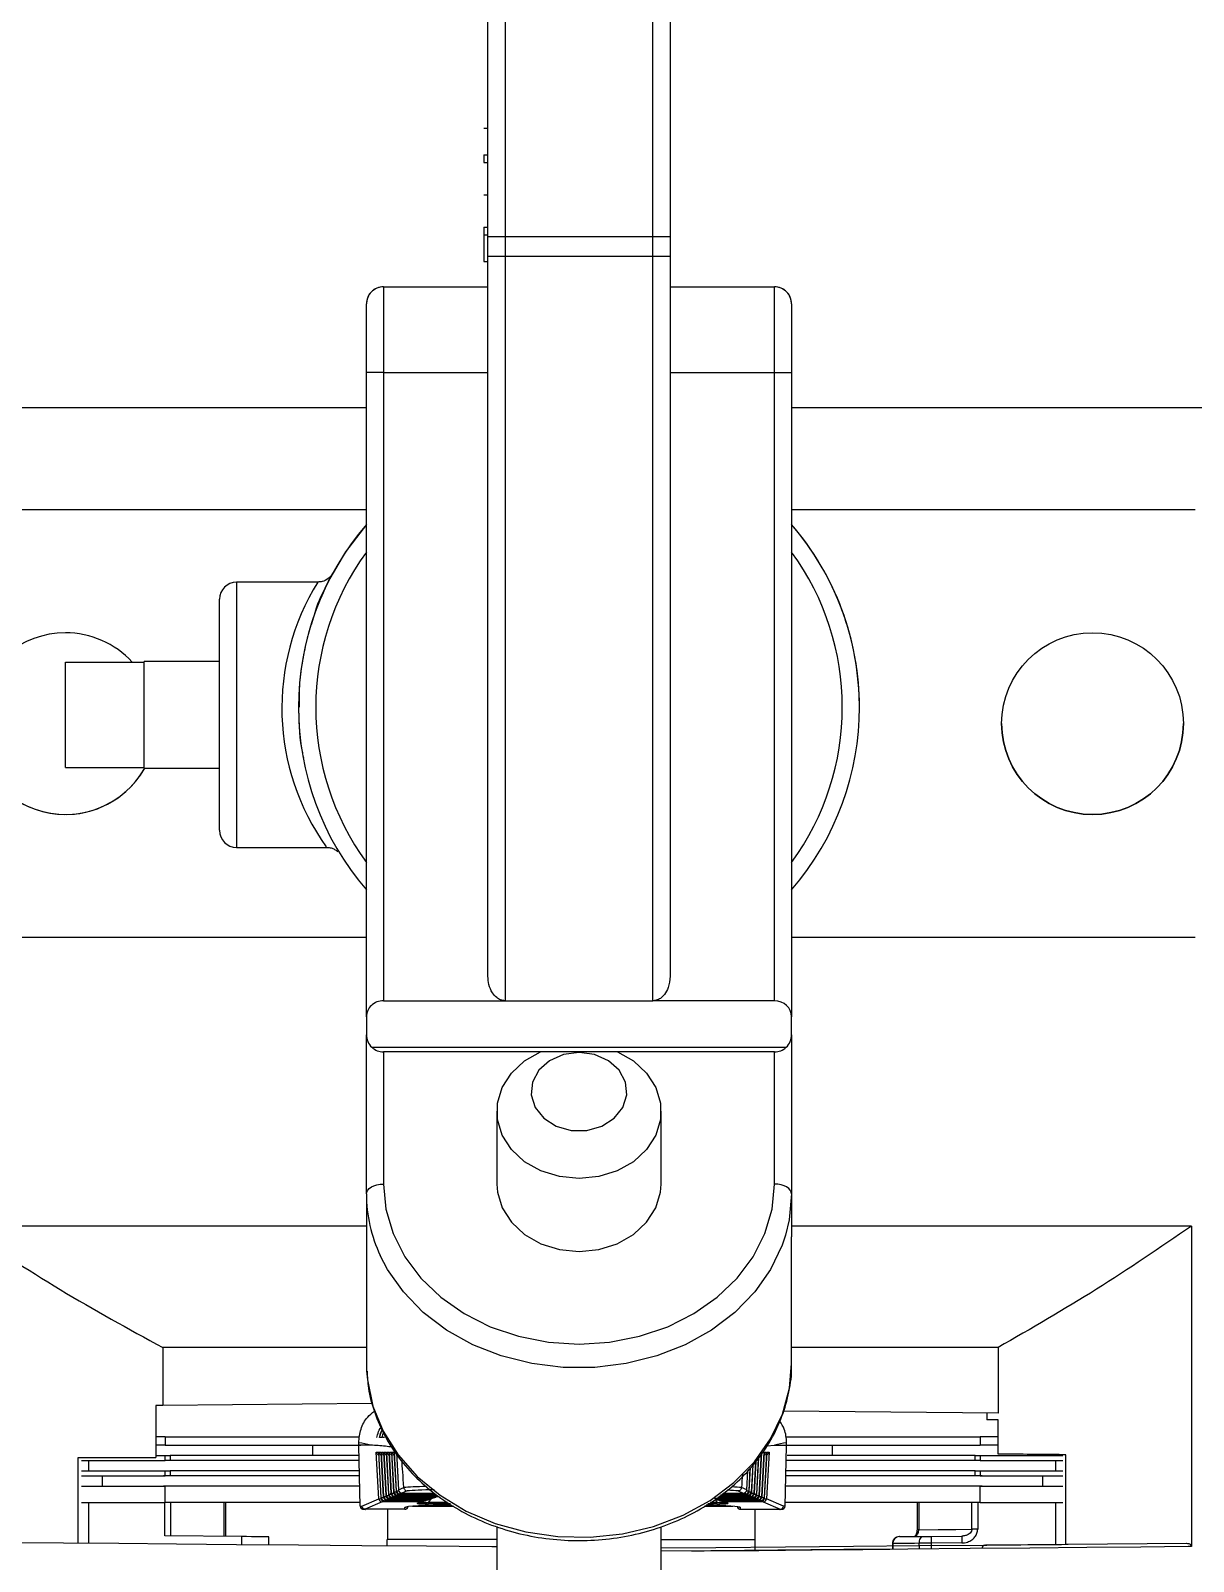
# Model space of a CAD drawing. Extents: x 12.3 to 108.7, y 1.1 to 80.4.
# Drawn here: x 46.12 to 49.516, y 64.581 to 69.055 of the extents above; entities that cross this region are included whole.
import ezdxf

# ---------------------------------------------------------------- set-up
doc = ezdxf.new("R2010")
doc.units = 0
doc.header["$MEASUREMENT"] = 0
doc.layers.add('OBJECT', color=7, linetype='CONTINUOUS')

msp = doc.modelspace()

# ---------------------------------------------------------------- linework, layer by layer
at = {"layer": 'OBJECT'}
for p, q in [((47.5059, 69.2028), (47.5059, 68.4527)), ((47.9379, 68.4527), (47.9379, 69.2028)), ((47.4559, 68.4527), (47.4559, 69.1528)), ((47.9879, 69.1528), (47.9879, 68.4527)), ((47.4439, 68.7694), (47.4559, 68.7694)), ((47.4439, 68.692), (47.4559, 68.692)), ((47.4439, 68.692), (47.4439, 68.6697)), ((47.4439, 68.6697), (47.4559, 68.6697)), ((47.4439, 68.5746), (47.4559, 68.5746)), ((47.4439, 68.48), (47.4559, 68.48)), ((47.4439, 68.48), (47.4439, 68.458)), ((47.4439, 68.458), (47.4559, 68.458)), ((47.4559, 68.4527), (47.5059, 68.4527)), ((47.4559, 68.3961), (47.4559, 68.4527)), ((47.5059, 68.4527), (47.9379, 68.4527)), ((47.5059, 68.4527), (47.5059, 68.3961)), ((47.9379, 68.3961), (47.9379, 68.4527)), ((47.9879, 68.4527), (47.9879, 68.3961)), ((47.4439, 68.3804), (47.4559, 68.3804)), ((47.4559, 68.3961), (47.5059, 68.3961)), ((47.4559, 66.2911), (47.4559, 68.3961)), ((47.5059, 68.3961), (47.9379, 68.3961)), ((47.5059, 68.3961), (47.5059, 66.2195)), ((47.9379, 66.2195), (47.9379, 68.3961)), ((47.9879, 68.3961), (47.9879, 66.2911)), ((47.1509, 68.3064), (47.1509, 68.3059)), ((47.1509, 68.3064), (47.4559, 68.3064)), ((47.1509, 68.3059), (47.1509, 68.0559)), ((47.1509, 68.3059), (47.4559, 68.3059)), ((47.9879, 68.3064), (48.2929, 68.3064)), ((47.9879, 68.3059), (48.2929, 68.3059)), ((48.2929, 68.3059), (48.2929, 68.3064)), ((48.2929, 68.0559), (48.2929, 68.3059)), ((47.1009, 68.2559), (47.1009, 68.2564)), ((47.1009, 68.0559), (47.1009, 68.2559)), ((48.3429, 68.2564), (48.3429, 68.2559)), ((48.3429, 68.2559), (48.3429, 68.0559)), ((47.1009, 66.1726), (47.1009, 68.0559)), ((47.1509, 68.0559), (47.1509, 66.2195)), ((47.1509, 68.0559), (47.4559, 68.0559)), ((47.9879, 68.0559), (48.2929, 68.0559)), ((48.2929, 68.0559), (48.3429, 68.0559)), ((48.2929, 66.2195), (48.2929, 68.0559)), ((48.3429, 68.0559), (48.3429, 66.1726)), ((47.1009, 67.9527), (45.2307, 67.9527)), ((50.1676, 67.9527), (48.3429, 67.9527)), ((47.1009, 67.6544), (45.9219, 67.6544)), ((47.1009, 67.6544), (45.9219, 67.6544)), ((49.5219, 67.6544), (48.3429, 67.6544)), ((49.5219, 67.6544), (48.3429, 67.6544)), ((46.9586, 67.4428), (46.7219, 67.4428)), ((46.7219, 67.4428), (46.7219, 66.6678)), ((46.6719, 66.7178), (46.6719, 67.3928)), ((46.2219, 67.2093), (46.4519, 67.2093)), ((46.2219, 67.2093), (46.2219, 67.2093)), ((46.2219, 67.2093), (46.4519, 67.2093)), ((46.2219, 66.9013), (46.2219, 67.2093)), ((46.6719, 67.2113), (46.4519, 67.2113)), ((46.4519, 67.2093), (46.4519, 67.2113)), ((46.4519, 67.2093), (46.4519, 67.2093)), ((46.4519, 67.0802), (46.4519, 67.2093)), ((46.9055, 67.0776), (46.9052, 67.128)), ((46.4519, 67.0304), (46.4519, 67.0802)), ((46.9029, 67.0776), (46.9029, 67.0776)), ((46.9029, 67.0774), (46.9029, 67.0774)), ((48.5409, 67.0774), (48.5409, 67.0776)), ((46.4519, 66.9013), (46.4519, 67.0304)), ((46.2219, 66.9013), (46.4519, 66.9013)), ((46.4519, 66.8993), (46.4519, 66.9013)), ((46.4519, 66.8993), (46.6719, 66.8993)), ((46.7219, 66.6678), (46.9836, 66.6678)), ((47.1009, 66.4044), (45.9219, 66.4044)), ((49.5219, 66.4044), (48.3429, 66.4044)), ((47.1509, 66.2195), (47.5059, 66.2195)), ((47.5059, 66.2195), (47.9379, 66.2195)), ((48.2929, 66.2195), (47.9379, 66.2195)), ((47.1009, 66.1726), (47.1009, 66.1199)), ((48.3429, 66.1199), (48.3429, 66.1726)), ((47.1009, 65.6549), (47.1009, 66.1199)), ((47.1167, 66.0834), (48.3271, 66.0834)), ((48.3429, 66.1199), (48.3429, 65.6549)), ((48.2929, 66.0699), (47.1509, 66.0699)), ((47.1509, 66.0699), (47.1509, 65.6836)), ((48.2929, 65.6836), (48.2929, 66.0699)), ((47.4819, 65.8963), (47.4819, 65.6836)), ((47.9619, 65.6836), (47.9619, 65.8963)), ((47.1009, 65.6549), (47.1009, 65.5293)), ((48.3429, 65.6549), (48.3429, 65.5293)), ((47.1009, 65.5609), (45.9185, 65.5609)), ((49.5107, 65.5609), (48.3429, 65.5609)), ((49.5107, 65.5609), (49.5107, 64.6241)), ((47.1009, 65.5293), (47.1009, 65.1594)), ((48.3429, 65.1594), (48.3429, 65.5293)), ((47.1009, 65.2059), (46.5063, 65.2059)), ((46.5063, 65.2059), (46.5063, 65.037)), ((48.9459, 65.2059), (48.3429, 65.2059)), ((48.9459, 65.2059), (48.9459, 65.014)), ((47.1009, 65.1594), (47.1015, 65.138)), ((46.5063, 65.037), (46.4855, 65.0368)), ((46.4855, 65.0368), (46.4855, 64.8849)), ((47.1168, 65.0424), (46.5063, 65.037)), ((48.9459, 65.014), (48.319, 65.0195)), ((48.9129, 65.0143), (48.9129, 64.9949)), ((48.9459, 64.9949), (48.9129, 64.9949)), ((48.9459, 64.8945), (48.9459, 64.9949)), ((46.5134, 64.9446), (46.4855, 64.9446)), ((46.5134, 64.9206), (46.4855, 64.9206)), ((46.5134, 64.9446), (46.5134, 64.9206)), ((46.5134, 64.9446), (47.0798, 64.9446)), ((46.5134, 64.9206), (47.0849, 64.9206)), ((46.9442, 64.8906), (46.9442, 64.9206)), ((47.0784, 64.9221), (47.0784, 64.9273)), ((47.1138, 64.9206), (47.0784, 64.9206)), ((47.083, 64.7428), (47.0784, 64.919)), ((48.2707, 64.9189), (48.293, 64.9206)), ((48.293, 64.9206), (48.3284, 64.9206)), ((48.3222, 64.9206), (48.8934, 64.9206)), ((48.3237, 64.7428), (48.3284, 64.919)), ((48.3273, 64.9446), (48.8934, 64.9446)), ((48.3284, 64.9221), (48.3284, 64.9273)), ((48.4626, 64.8906), (48.4626, 64.9206)), ((48.8934, 64.9446), (48.8934, 64.9206)), ((48.9459, 64.9446), (48.8934, 64.9446)), ((48.9459, 64.9206), (48.8934, 64.9206)), ((46.2587, 64.8849), (46.4855, 64.8849)), ((46.2587, 64.6339), (46.2587, 64.8849)), ((46.2686, 64.8757), (46.5134, 64.8757)), ((46.2892, 64.8757), (46.2892, 64.8457)), ((46.4855, 64.8906), (46.5134, 64.8906)), ((46.5134, 64.8757), (46.5134, 64.8906)), ((46.5134, 64.8906), (46.5277, 64.8906)), ((46.5277, 64.8757), (46.5134, 64.8757)), ((46.5277, 64.8906), (46.5277, 64.8757)), ((47.0772, 64.8906), (46.5277, 64.8906)), ((47.0796, 64.8757), (46.5277, 64.8757)), ((47.1369, 64.7641), (47.1299, 64.9)), ((47.1299, 64.9), (47.1358, 64.9)), ((47.1358, 64.9), (47.143, 64.7668)), ((47.1358, 64.8988), (47.1429, 64.7667)), ((47.1375, 64.9), (47.1434, 64.9)), ((47.1444, 64.7674), (47.1375, 64.9)), ((47.1434, 64.9), (47.1504, 64.77)), ((47.1434, 64.8988), (47.1503, 64.77)), ((47.1451, 64.9), (47.151, 64.9)), ((47.1518, 64.7706), (47.1451, 64.9)), ((47.151, 64.9), (47.1579, 64.7733)), ((47.151, 64.8988), (47.1578, 64.7733)), ((47.1527, 64.9), (47.1586, 64.9)), ((47.1593, 64.7739), (47.1527, 64.9)), ((47.1586, 64.9), (47.1653, 64.7766)), ((47.1586, 64.8988), (47.1652, 64.7766)), ((47.1604, 64.9), (47.1663, 64.9)), ((47.1667, 64.7772), (47.1604, 64.9)), ((47.1662, 64.8988), (47.1727, 64.7798)), ((47.1663, 64.9), (47.1727, 64.7799)), ((47.168, 64.9), (47.1739, 64.9)), ((47.1741, 64.7805), (47.168, 64.9)), ((47.1739, 64.9), (47.1802, 64.7831)), ((47.1739, 64.8988), (47.1801, 64.7831)), ((47.1756, 64.9), (47.1815, 64.9)), ((47.1816, 64.7838), (47.1756, 64.9)), ((47.1815, 64.9), (47.1876, 64.7864)), ((47.1815, 64.8988), (47.1875, 64.7864)), ((47.189, 64.787), (47.1832, 64.9)), ((47.1891, 64.9), (47.195, 64.7897)), ((47.1891, 64.8988), (47.195, 64.7897)), ((48.2341, 64.7798), (48.2391, 64.8727)), ((48.2341, 64.7799), (48.239, 64.8725)), ((48.2455, 64.882), (48.2401, 64.7772)), ((48.2415, 64.7766), (48.2473, 64.8847)), ((48.2416, 64.7766), (48.2474, 64.8848)), ((48.254, 64.9), (48.2475, 64.7739)), ((48.2489, 64.7733), (48.2558, 64.9)), ((48.249, 64.7733), (48.2558, 64.8988)), ((48.2617, 64.9), (48.255, 64.7706)), ((48.2564, 64.77), (48.2634, 64.9)), ((48.2564, 64.77), (48.2634, 64.8988)), ((48.2693, 64.9), (48.2624, 64.7674)), ((48.2634, 64.9), (48.2693, 64.9)), ((48.2638, 64.7668), (48.271, 64.9)), ((48.2639, 64.7667), (48.271, 64.8988)), ((48.2769, 64.9), (48.2699, 64.7641)), ((48.271, 64.9), (48.2769, 64.9)), ((48.8791, 64.8757), (48.3272, 64.8757)), ((48.8791, 64.8906), (48.3296, 64.8906)), ((48.8791, 64.8757), (48.8791, 64.8906)), ((48.8791, 64.8906), (48.8934, 64.8906)), ((48.8934, 64.8757), (48.8791, 64.8757)), ((48.8934, 64.8906), (48.8934, 64.8757)), ((48.8934, 64.8906), (49.1347, 64.8906)), ((48.8934, 64.8757), (49.1347, 64.8757)), ((49.1439, 64.8928), (48.9459, 64.8945)), ((48.9459, 64.8945), (48.9459, 64.8944)), ((48.9459, 64.8945), (48.9459, 64.8945)), ((49.0383, 64.8906), (49.0383, 64.8936)), ((49.1137, 64.8727), (49.1137, 64.8457)), ((49.1359, 64.8927), (49.1307, 64.8927)), ((49.1439, 64.8928), (49.1359, 64.8927)), ((49.1439, 64.6309), (49.1439, 64.8928)), ((46.2686, 64.8457), (46.5134, 64.8457)), ((46.2686, 64.8308), (46.5134, 64.8308)), ((46.3302, 64.8008), (46.3302, 64.8308)), ((46.5119, 64.8308), (46.5082, 64.8308)), ((46.5134, 64.8308), (46.5134, 64.8457)), ((46.5134, 64.8457), (46.5277, 64.8457)), ((46.5277, 64.8308), (46.5134, 64.8308)), ((46.5277, 64.8457), (46.5277, 64.8308)), ((47.0804, 64.8457), (46.5277, 64.8457)), ((46.7488, 64.8308), (46.5277, 64.8308)), ((47.0807, 64.8308), (46.7488, 64.8308)), ((48.2117, 64.7897), (48.2148, 64.8463)), ((48.2118, 64.7897), (48.2149, 64.8464)), ((48.2212, 64.8531), (48.2177, 64.787)), ((48.2192, 64.7864), (48.2229, 64.855)), ((48.2193, 64.7864), (48.223, 64.8551)), ((48.2292, 64.8618), (48.2252, 64.7838)), ((48.2266, 64.7831), (48.231, 64.8637)), ((48.2267, 64.7831), (48.231, 64.8637)), ((48.2373, 64.8705), (48.2326, 64.7805)), ((48.658, 64.8308), (48.326, 64.8308)), ((48.8791, 64.8457), (48.3264, 64.8457)), ((48.8791, 64.8308), (48.658, 64.8308)), ((48.8791, 64.8308), (48.8791, 64.8457)), ((48.8791, 64.8457), (48.8934, 64.8457)), ((48.8934, 64.8308), (48.8791, 64.8308)), ((48.8992, 64.8308), (48.8911, 64.8308)), ((48.8934, 64.8457), (48.8934, 64.8308)), ((48.8934, 64.8457), (49.1347, 64.8457)), ((48.8934, 64.8308), (49.1347, 64.8308)), ((49.0766, 64.8008), (49.0766, 64.8308)), ((46.2686, 64.8008), (46.5134, 64.8008)), ((46.5119, 64.8008), (46.5082, 64.8008)), ((46.5134, 64.7528), (46.5134, 64.8008)), ((46.7488, 64.8008), (46.5134, 64.8008)), ((47.0815, 64.8008), (46.7488, 64.8008)), ((47.1801, 64.7831), (47.1802, 64.7831)), ((47.1802, 64.7831), (47.1816, 64.7838)), ((47.1875, 64.7864), (47.1876, 64.7864)), ((47.1876, 64.7864), (47.189, 64.787)), ((47.195, 64.7897), (47.2105, 64.7965)), ((47.195, 64.7897), (47.195, 64.7897)), ((47.1989, 64.7822), (47.1989, 64.7776)), ((47.2202, 64.7869), (47.2049, 64.7802)), ((47.2105, 64.7965), (47.2105, 64.7968)), ((48.1866, 64.7869), (48.2018, 64.7802)), ((48.1963, 64.7965), (48.1963, 64.7968)), ((48.2117, 64.7897), (48.1963, 64.7965)), ((48.2078, 64.7776), (48.2078, 64.7822)), ((48.2118, 64.7897), (48.2117, 64.7897)), ((48.2177, 64.787), (48.2192, 64.7864)), ((48.2192, 64.7864), (48.2193, 64.7864)), ((48.2252, 64.7838), (48.2266, 64.7831)), ((48.2266, 64.7831), (48.2267, 64.7831)), ((48.658, 64.8008), (48.3253, 64.8008)), ((48.8934, 64.8008), (48.658, 64.8008)), ((48.8992, 64.8008), (48.8911, 64.8008)), ((48.8934, 64.7528), (48.8934, 64.8008)), ((48.8934, 64.8008), (49.1347, 64.8008)), ((46.2686, 64.7528), (46.5134, 64.7528)), ((46.2892, 64.7528), (46.2892, 64.6336)), ((46.5119, 64.6552), (46.5119, 64.7528)), ((47.0828, 64.7528), (46.5134, 64.7528)), ((46.5289, 64.7528), (46.5289, 64.6551)), ((46.6856, 64.6537), (46.6856, 64.7528)), ((46.6906, 64.6537), (46.6906, 64.7528)), ((47.0831, 64.7425), (47.0879, 64.7425)), ((47.0879, 64.7425), (47.1369, 64.7641)), ((47.1468, 64.7546), (47.0978, 64.7331)), ((47.1429, 64.7667), (47.143, 64.7668)), ((47.143, 64.7668), (47.1444, 64.7674)), ((47.1468, 64.7593), (47.1468, 64.7546)), ((47.2607, 64.7546), (47.1468, 64.7546)), ((47.1503, 64.77), (47.1504, 64.77)), ((47.1504, 64.77), (47.1518, 64.7706)), ((47.1543, 64.7579), (47.1529, 64.7573)), ((47.1529, 64.7573), (47.2684, 64.7573)), ((47.1529, 64.7573), (47.2684, 64.7573)), ((47.1529, 64.7573), (47.1529, 64.7573)), ((47.1543, 64.7626), (47.1543, 64.7579)), ((47.2702, 64.7579), (47.1543, 64.7579)), ((47.1578, 64.7733), (47.1579, 64.7733)), ((47.1579, 64.7733), (47.1593, 64.7739)), ((47.1617, 64.7612), (47.1603, 64.7606)), ((47.1603, 64.7606), (47.2779, 64.7606)), ((47.1603, 64.7606), (47.2779, 64.7606)), ((47.1603, 64.7606), (47.1603, 64.7606)), ((47.1617, 64.7659), (47.1617, 64.7612)), ((47.2797, 64.7612), (47.1617, 64.7612)), ((47.1652, 64.7766), (47.1653, 64.7766)), ((47.1653, 64.7766), (47.1667, 64.7772)), ((47.1692, 64.7645), (47.1678, 64.7638)), ((47.1678, 64.7638), (47.2874, 64.7638)), ((47.1678, 64.7638), (47.2874, 64.7638)), ((47.1678, 64.7638), (47.1678, 64.7638)), ((47.1692, 64.7691), (47.1692, 64.7645)), ((47.2892, 64.7645), (47.1692, 64.7645)), ((47.1727, 64.7799), (47.1741, 64.7805)), ((47.1727, 64.7798), (47.1727, 64.7799)), ((47.1766, 64.7677), (47.1752, 64.7671)), ((47.1752, 64.7671), (47.2969, 64.7671)), ((47.1752, 64.7671), (47.2969, 64.7671)), ((47.1752, 64.7671), (47.1752, 64.7671)), ((47.1766, 64.7724), (47.1766, 64.7677)), ((47.2987, 64.7677), (47.1766, 64.7677)), ((47.1841, 64.771), (47.1826, 64.7704)), ((47.1826, 64.7704), (47.3065, 64.7704)), ((47.1826, 64.7704), (47.3065, 64.7704)), ((47.1826, 64.7704), (47.1826, 64.7704)), ((47.1841, 64.7757), (47.1841, 64.771)), ((47.3083, 64.771), (47.1841, 64.771)), ((47.1915, 64.7743), (47.1901, 64.7737)), ((47.1901, 64.7737), (47.3077, 64.7737)), ((47.1901, 64.7737), (47.1901, 64.7736)), ((47.1901, 64.7736), (47.3077, 64.7736)), ((47.1915, 64.7789), (47.1915, 64.7743)), ((47.307, 64.7743), (47.1915, 64.7743)), ((47.1989, 64.7776), (47.1975, 64.7769)), ((47.1975, 64.7769), (47.3039, 64.7769)), ((47.1975, 64.7769), (47.3039, 64.7769)), ((47.1975, 64.7769), (47.1975, 64.7769)), ((47.3031, 64.7776), (47.1989, 64.7776)), ((47.2049, 64.7802), (47.3, 64.7802)), ((47.2049, 64.7802), (47.3, 64.7802)), ((47.2049, 64.7802), (47.2049, 64.7802)), ((47.2128, 64.7331), (47.2133, 64.7384)), ((47.2357, 64.7423), (47.3561, 64.7423)), ((47.2494, 64.7508), (47.2607, 64.7546)), ((47.2527, 64.7513), (47.2639, 64.7552)), ((47.253, 64.7514), (47.2558, 64.7514)), ((47.2607, 64.7573), (47.2607, 64.7546)), ((47.2684, 64.7573), (47.2702, 64.7579)), ((47.2684, 64.7573), (47.2684, 64.7573)), ((47.2702, 64.7579), (47.2702, 64.7606)), ((47.2717, 64.7578), (47.2734, 64.7584)), ((47.2779, 64.7606), (47.2797, 64.7612)), ((47.2779, 64.7606), (47.2779, 64.7606)), ((47.2797, 64.7612), (47.2797, 64.7638)), ((47.2812, 64.7611), (47.283, 64.7617)), ((47.2892, 64.764), (47.2824, 64.7536)), ((47.2824, 64.7487), (47.2824, 64.7536)), ((47.2824, 64.7536), (47.3382, 64.7536)), ((47.3461, 64.7487), (47.2824, 64.7487)), ((47.2874, 64.7638), (47.2892, 64.7645)), ((47.2874, 64.7638), (47.2874, 64.7638)), ((47.2892, 64.7645), (47.2892, 64.7671)), ((47.2907, 64.7644), (47.2925, 64.765)), ((47.2969, 64.7671), (47.2987, 64.7677)), ((47.2969, 64.7671), (47.2969, 64.7671)), ((47.2987, 64.7677), (47.2987, 64.7704)), ((47.3002, 64.7676), (47.302, 64.7683)), ((47.3065, 64.7704), (47.3083, 64.771)), ((47.3065, 64.7704), (47.3065, 64.7704)), ((47.3484, 64.7455), (47.3484, 64.7454)), ((48.0875, 64.7423), (48.1711, 64.7423)), ((48.1244, 64.7487), (48.0981, 64.7487)), ((48.1064, 64.7536), (48.1244, 64.7536)), ((48.2376, 64.7645), (48.1176, 64.7645)), ((48.1193, 64.7614), (48.1244, 64.7536)), ((48.1194, 64.7638), (48.239, 64.7638)), ((48.1194, 64.7638), (48.239, 64.7638)), ((48.1238, 64.7617), (48.1256, 64.7611)), ((48.1244, 64.7487), (48.1244, 64.7536)), ((48.1267, 64.7671), (48.2316, 64.7671)), ((48.1267, 64.7671), (48.2316, 64.7671)), ((48.2451, 64.7612), (48.1271, 64.7612)), ((48.1271, 64.7612), (48.1289, 64.7606)), ((48.2302, 64.7677), (48.1275, 64.7677)), ((48.1289, 64.7606), (48.2465, 64.7606)), ((48.1289, 64.7606), (48.2465, 64.7606)), ((48.1289, 64.7606), (48.1289, 64.7606)), ((48.1307, 64.7704), (48.2241, 64.7704)), ((48.1308, 64.7704), (48.2241, 64.7704)), ((48.2227, 64.771), (48.1315, 64.771)), ((48.1333, 64.7584), (48.1351, 64.7578)), ((48.1348, 64.7737), (48.2167, 64.7737)), ((48.1348, 64.7736), (48.2167, 64.7736)), ((48.2153, 64.7743), (48.1356, 64.7743)), ((48.1366, 64.7606), (48.1366, 64.7579)), ((48.2525, 64.7579), (48.1366, 64.7579)), ((48.1366, 64.7579), (48.1384, 64.7573)), ((48.1384, 64.7573), (48.2539, 64.7573)), ((48.1384, 64.7573), (48.2539, 64.7573)), ((48.1384, 64.7573), (48.1384, 64.7573)), ((48.1389, 64.7769), (48.2093, 64.7769)), ((48.1389, 64.7769), (48.2093, 64.7769)), ((48.2078, 64.7776), (48.1397, 64.7776)), ((48.1429, 64.7802), (48.2018, 64.7802)), ((48.1429, 64.7552), (48.1541, 64.7513)), ((48.143, 64.7802), (48.2018, 64.7802)), ((48.1461, 64.7546), (48.1461, 64.7573)), ((48.2599, 64.7546), (48.1461, 64.7546)), ((48.1574, 64.7508), (48.1461, 64.7546)), ((48.194, 64.7331), (48.1935, 64.7384)), ((48.2018, 64.7802), (48.2018, 64.7802)), ((48.2093, 64.7769), (48.2078, 64.7776)), ((48.2093, 64.7769), (48.2093, 64.7769)), ((48.2153, 64.7743), (48.2153, 64.7789)), ((48.2167, 64.7737), (48.2153, 64.7743)), ((48.2167, 64.7736), (48.2167, 64.7737)), ((48.2227, 64.771), (48.2227, 64.7757)), ((48.2241, 64.7704), (48.2227, 64.771)), ((48.2241, 64.7704), (48.2241, 64.7704)), ((48.2302, 64.7677), (48.2302, 64.7724)), ((48.2316, 64.7671), (48.2302, 64.7677)), ((48.2316, 64.7671), (48.2316, 64.7671)), ((48.2326, 64.7805), (48.2341, 64.7799)), ((48.2341, 64.7799), (48.2341, 64.7798)), ((48.2376, 64.7645), (48.2376, 64.7691)), ((48.239, 64.7638), (48.2376, 64.7645)), ((48.239, 64.7638), (48.239, 64.7638)), ((48.2401, 64.7772), (48.2415, 64.7766)), ((48.2415, 64.7766), (48.2416, 64.7766)), ((48.2451, 64.7612), (48.2451, 64.7659)), ((48.2465, 64.7606), (48.2451, 64.7612)), ((48.2465, 64.7606), (48.2465, 64.7606)), ((48.2475, 64.7739), (48.2489, 64.7733)), ((48.2489, 64.7733), (48.249, 64.7733)), ((48.2525, 64.7579), (48.2525, 64.7626)), ((48.2539, 64.7573), (48.2525, 64.7579)), ((48.2539, 64.7573), (48.2539, 64.7573)), ((48.255, 64.7706), (48.2564, 64.77)), ((48.2564, 64.77), (48.2564, 64.77)), ((48.2599, 64.7546), (48.2599, 64.7593)), ((48.2599, 64.7546), (48.309, 64.7331)), ((48.2624, 64.7674), (48.2638, 64.7668)), ((48.2638, 64.7668), (48.2639, 64.7667)), ((48.3189, 64.7425), (48.2699, 64.7641)), ((48.3237, 64.7425), (48.3189, 64.7425)), ((48.8934, 64.7528), (48.324, 64.7528)), ((48.7092, 64.7528), (48.7092, 64.6736)), ((48.7142, 64.7528), (48.7142, 64.6736)), ((48.8695, 64.6749), (48.8695, 64.7528)), ((48.8864, 64.7528), (48.8864, 64.6749)), ((48.8934, 64.7528), (49.1347, 64.7528)), ((49.1137, 64.7528), (49.1137, 64.6307)), ((47.0979, 64.7331), (47.093, 64.7331)), ((47.2128, 64.7331), (47.0979, 64.7331)), ((47.1624, 64.7331), (47.1624, 64.6449)), ((47.2128, 64.7331), (47.2128, 64.7331)), ((48.194, 64.7331), (48.3089, 64.7331)), ((48.194, 64.7331), (48.194, 64.7331)), ((48.2359, 64.7331), (48.2359, 64.6449)), ((48.3089, 64.7331), (48.3137, 64.7331)), ((46.7371, 64.6533), (46.5119, 64.6552)), ((46.7371, 64.6297), (46.7371, 64.6533)), ((46.8157, 64.629), (46.8157, 64.6526)), ((47.4819, 64.683), (47.4819, 64.125)), ((47.9619, 64.125), (47.9619, 64.6823)), ((48.7142, 64.6736), (48.7092, 64.6736)), ((48.7507, 64.6541), (48.8401, 64.6548)), ((48.8864, 64.6749), (48.8695, 64.6749)), ((47.1617, 64.626), (47.1617, 64.6449)), ((47.4819, 64.6449), (47.1617, 64.6449)), ((47.9619, 64.6449), (48.2367, 64.6449)), ((48.2367, 64.613), (48.2367, 64.6449)), ((48.6377, 64.6337), (48.6378, 64.6165)), ((48.638, 64.6331), (48.6378, 64.6331)), ((48.6382, 64.6331), (48.638, 64.6331)), ((48.7161, 64.6172), (48.7159, 64.6338)), ((48.8399, 64.6348), (48.7505, 64.6341)), ((48.7505, 64.6341), (48.7507, 64.6175)), ((48.8992, 64.6188), (48.8992, 64.6189)), ((48.9091, 64.6289), (49.1137, 64.6307)), ((49.1137, 64.6307), (49.1137, 64.6307)), ((49.1439, 64.6309), (49.151, 64.631)), ((49.151, 64.631), (49.4962, 64.634)), ((49.151, 64.6309), (49.151, 64.631)), ((49.5107, 64.6241), (49.5012, 64.624))]:
    msp.add_line(p, q, dxfattribs=at)
at = {"layer": 'OBJECT', "flags": 128}
for points in [[(47.9379, 68.4527), (47.9477, 68.4527), (47.957, 68.4527), (47.9657, 68.4527), (47.9733, 68.4527), (47.9795, 68.4527), (47.9841, 68.4527), (47.987, 68.4527), (47.9879, 68.4527)], [(47.9379, 68.3961), (47.9477, 68.3961), (47.957, 68.3961), (47.9657, 68.3961), (47.9733, 68.3961), (47.9795, 68.3961), (47.9841, 68.3961), (47.987, 68.3961), (47.9879, 68.3961)], [(47.1509, 68.0559), (47.1412, 68.0559), (47.1318, 68.0559), (47.1231, 68.0559), (47.1156, 68.0559), (47.1093, 68.0559), (47.1047, 68.0559), (47.1019, 68.0559), (47.1009, 68.0559)], [(47.1009, 67.6116), (47.0401, 67.5314), (46.9941, 67.4532)], [(47.8346, 66.0699), (47.8811, 66.0435), (47.9194, 66.008), (47.9463, 65.966), (47.9602, 65.92), (47.9602, 65.8726), (47.9463, 65.8266), (47.9194, 65.7846), (47.8811, 65.7491), (47.8334, 65.7222), (47.7794, 65.7054), (47.7219, 65.6997), (47.6645, 65.7054), (47.6104, 65.7222), (47.5628, 65.7491), (47.5244, 65.7846), (47.4975, 65.8266), (47.4837, 65.8726), (47.4837, 65.92), (47.4975, 65.966), (47.5244, 66.008), (47.5628, 66.0435), (47.6092, 66.0699)], [(47.7219, 66.0683), (47.6765, 66.0621), (47.6359, 66.0442), (47.6047, 66.0164), (47.5862, 65.9818), (47.5824, 65.9442), (47.5937, 65.9076), (47.6189, 65.876), (47.6553, 65.8528), (47.6989, 65.8405), (47.745, 65.8405), (47.7885, 65.8528), (47.8249, 65.876), (47.8501, 65.9076), (47.8614, 65.9442), (47.8576, 65.9818), (47.8391, 66.0164), (47.8079, 66.0442), (47.7674, 66.0621), (47.7219, 66.0683)], [(47.1009, 65.6549), (47.1019, 65.6605), (47.1047, 65.6659), (47.1093, 65.6708), (47.1156, 65.6752), (47.1231, 65.6787), (47.1318, 65.6814), (47.1412, 65.683), (47.1509, 65.6836)], [(47.1509, 65.6836), (47.1579, 65.6104), (47.1789, 65.539), (47.2131, 65.4712), (47.26, 65.4086), (47.3182, 65.3528), (47.3863, 65.3051), (47.4627, 65.2668), (47.5455, 65.2387), (47.6326, 65.2215), (47.7219, 65.2158), (47.8112, 65.2215), (47.8984, 65.2387), (47.9811, 65.2668), (48.0575, 65.3051), (48.1257, 65.3528), (48.1839, 65.4086), (48.2307, 65.4712), (48.265, 65.539), (48.2859, 65.6104), (48.2929, 65.6836)], [(47.4819, 65.6836), (47.4837, 65.6599), (47.4975, 65.6138), (47.5244, 65.5719), (47.5628, 65.5364), (47.6104, 65.5095), (47.6645, 65.4927), (47.7219, 65.4869)], [(47.7219, 65.4869), (47.7794, 65.4927), (47.8334, 65.5095), (47.8811, 65.5364), (47.9194, 65.5719), (47.9463, 65.6138), (47.9602, 65.6599), (47.9619, 65.6836)], [(48.3429, 65.6549), (48.342, 65.6605), (48.3391, 65.6659), (48.3345, 65.6708), (48.3283, 65.6752), (48.3207, 65.6787), (48.312, 65.6814), (48.3027, 65.683), (48.2929, 65.6836)], [(48.3429, 65.6549), (48.336, 65.5791), (48.3252, 65.5342)], [(48.3252, 65.5342), (48.3153, 65.5049), (48.2814, 65.4341), (48.235, 65.3683), (48.1771, 65.3088), (48.1091, 65.2571), (48.0324, 65.2143), (47.9488, 65.1813), (47.8601, 65.1589), (47.7683, 65.1476), (47.6755, 65.1476), (47.5837, 65.1589), (47.495, 65.1813), (47.4114, 65.2143), (47.3347, 65.2571), (47.2667, 65.3088), (47.2088, 65.3683), (47.1624, 65.4341), (47.1412, 65.4746)], [(47.1015, 65.138), (47.1037, 65.1113), (47.1199, 65.0347), (47.1501, 64.9611), (47.1936, 64.8921), (47.2494, 64.8293), (47.3163, 64.7742), (47.3926, 64.7281), (47.4767, 64.692), (47.5664, 64.6669), (47.6597, 64.6532), (47.7546, 64.6514), (47.8486, 64.6614), (47.9397, 64.683), (48.0257, 64.7157), (48.1046, 64.7588), (48.1746, 64.8112), (48.2341, 64.8717), (48.2816, 64.939), (48.316, 65.0114), (48.3366, 65.0872), (48.3429, 65.1594)], [(46.8157, 64.6526), (46.815, 64.6526), (46.812, 64.6526), (46.8065, 64.6527), (46.7988, 64.6527), (46.789, 64.6528), (46.7776, 64.6529), (46.7649, 64.653), (46.7512, 64.6532), (46.7371, 64.6533)], [(48.6577, 64.6532), (48.6616, 64.6533), (48.667, 64.6533), (48.6739, 64.6534), (48.6821, 64.6535), (48.6917, 64.6535), (48.7026, 64.6536), (48.7146, 64.6537), (48.7276, 64.6539)], [(48.7142, 64.6736), (48.7707, 64.6741), (48.8225, 64.6745), (48.8695, 64.6749)], [(48.7159, 64.6338), (48.7161, 64.6377), (48.7168, 64.6414), (48.7178, 64.6449), (48.7193, 64.6479), (48.7211, 64.6504), (48.7231, 64.6523), (48.7253, 64.6534), (48.7276, 64.6539)], [(47.4819, 64.6232), (47.4668, 64.6233), (47.276, 64.625), (47.0875, 64.6267), (46.9025, 64.6283), (46.7218, 64.6298), (46.5465, 64.6314), (46.3777, 64.6328), (46.2161, 64.6343), (46.0628, 64.6356), (45.9185, 64.6369)], [(47.9619, 64.6206), (48.122, 64.622), (48.3251, 64.6238), (48.524, 64.6255), (48.7176, 64.6272), (48.9047, 64.6288)], [(49.5012, 64.624), (49.363, 64.6228), (49.2053, 64.6214), (49.0387, 64.62), (48.864, 64.6185), (48.6824, 64.6169), (48.495, 64.6152), (48.3028, 64.6136), (48.107, 64.6119), (47.9619, 64.6106)], [(48.0509, 64.6114), (48.0873, 64.6117), (48.2476, 64.6131), (48.4026, 64.6145), (48.5508, 64.6158), (48.6293, 64.6165)], [(48.7159, 64.6338), (48.7014, 64.6336), (48.6881, 64.6335), (48.6761, 64.6334), (48.6654, 64.6333), (48.6562, 64.6332), (48.6485, 64.6332), (48.6425, 64.6331), (48.6382, 64.6331)]]:
    msp.add_lwpolyline(points, dxfattribs=at)
at = {"layer": 'OBJECT'}
msp.add_circle((49.2219, 67.0294), 0.2655, dxfattribs=at)
for centre, radius, start, end in [((47.1509, 68.2564), 0.05, 90.0004, 179.9997), ((47.1509, 68.2559), 0.05, 89.9998, 180.0001), ((48.2929, 68.2564), 0.05, 0.0001, 89.9997), ((48.2929, 68.2559), 0.05, 359.9998, 90.0003), ((47.7219, 67.0774), 0.819, 139.3094, 220.6906), ((47.7219, 67.0776), 0.819, 0, 40.6905), ((47.7219, 67.0774), 0.819, 319.3094, 40.6906), ((47.7219, 67.0774), 0.769, 143.8565, 216.1435), ((47.7219, 67.0774), 0.769, 323.8565, 36.1435), ((46.7219, 67.3928), 0.05, 90, 180), ((47.5537, 67.0748), 0.6997, 148.2669, 215.4454), ((46.2219, 67.0294), 0.2655, 90, 330.6633), ((46.2219, 67.0294), 0.2655, 42.6695, 89.9999), ((46.2219, 67.0294), 0.2655, 180, 330.6554), ((49.2219, 67.0294), 0.2655, 180, 270), ((49.2219, 67.0294), 0.2655, 270, 360), ((46.7219, 66.7178), 0.05, 180, 270), ((47.5311, 65.6564), 0.4302, 180.2013, 204.9991), ((47.1984, 64.9273), 0.12, 179.8086, 180), ((47.1984, 64.9221), 0.12, 180, 180.7501), ((47.1984, 64.9221), 0.12, 180.7501, 181.5), ((48.2084, 64.9273), 0.12, 0, 0.1914), ((48.2084, 64.9221), 0.12, 359.2499, 0), ((48.2084, 64.9221), 0.12, 358.5, 359.2499), ((47.1901, 64.7836), 0.01, 183.0837, 270), ((47.1902, 64.7837), 0.01, 183.2336, 269.4223), ((47.1758, 65.0057), 0.222, 271.5026, 273.1441), ((47.1916, 64.7843), 0.01, 183.2336, 269.4222), ((47.1975, 64.7869), 0.01, 183.0837, 270), ((47.1976, 64.787), 0.01, 183.2337, 269.4222), ((47.1832, 65.0089), 0.2219, 271.5027, 273.1426), ((47.199, 64.7876), 0.01, 183.2335, 269.4222), ((47.2049, 64.7902), 0.01, 183.0837, 270), ((47.2051, 64.7902), 0.01, 183.2338, 269.422), ((48.2018, 64.7902), 0.01, 270, 356.9163), ((48.2017, 64.7902), 0.01, 270.578, 356.7662), ((48.2077, 64.7876), 0.01, 270.5779, 356.7663), ((48.2093, 64.7869), 0.01, 270, 356.9163), ((48.2092, 64.787), 0.01, 270.5778, 356.7663), ((48.2236, 65.0089), 0.2219, 266.8574, 268.4973), ((48.2152, 64.7843), 0.01, 270.5778, 356.7664), ((48.2167, 64.7836), 0.01, 270, 356.9163), ((48.2166, 64.7837), 0.01, 270.5778, 356.7663), ((48.231, 65.0057), 0.222, 266.8559, 268.4974), ((47.093, 64.7431), 0.01, 181.5, 183), ((47.093, 64.7431), 0.01, 183, 270), ((47.1311, 64.9872), 0.2232, 271.5042, 273.1489), ((47.1469, 64.7647), 0.01, 183.234, 269.422), ((47.1529, 64.7673), 0.01, 183.0837, 270), ((47.153, 64.7673), 0.01, 183.234, 269.422), ((47.1362, 65.0476), 0.2804, 271.6723, 272.9797), ((47.1544, 64.7679), 0.01, 183.234, 269.422), ((47.1603, 64.7706), 0.01, 183.0837, 270), ((47.1604, 64.7706), 0.01, 183.234, 269.422), ((47.1427, 65.073), 0.3025, 271.7201, 272.9306), ((47.1618, 64.7712), 0.01, 183.2338, 269.4222), ((47.1678, 64.7738), 0.01, 183.0837, 270), ((47.1679, 64.7739), 0.01, 183.234, 269.422), ((47.1528, 65.0116), 0.2378, 271.5561, 273.094), ((47.1693, 64.7745), 0.01, 183.234, 269.422), ((47.1752, 64.7771), 0.01, 183.0837, 270), ((47.1753, 64.7771), 0.01, 183.234, 269.422), ((47.1609, 64.9995), 0.2224, 271.5031, 273.1456), ((47.1767, 64.7778), 0.01, 183.234, 269.422), ((47.1827, 64.7804), 0.01, 183.2336, 269.4222), ((47.1826, 64.7804), 0.01, 183.0837, 270), ((47.1683, 65.0027), 0.2223, 271.5031, 273.1443), ((47.1842, 64.781), 0.01, 183.2338, 269.4222), ((47.2128, 64.7431), 0.01, 270, 355), ((47.2133, 64.7484), 0.01, 269.9795, 307.6312), ((47.2495, 64.7605), 0.00975, 269.5269, 288.9792), ((47.2607, 64.7644), 0.00975, 269.5275, 288.9786), ((47.2607, 64.7646), 0.01, 288.9828, 312.7995), ((47.2684, 64.7673), 0.01, 270, 288.9828), ((47.2685, 64.7671), 0.00975, 269.5269, 288.9792), ((47.2703, 64.7677), 0.00975, 269.5274, 288.9787), ((47.2702, 64.7679), 0.01, 288.9828, 312.774), ((47.2779, 64.7706), 0.01, 270, 288.9828), ((47.278, 64.7703), 0.00975, 269.5269, 288.9792), ((47.2798, 64.7709), 0.00976, 269.5275, 288.9779), ((47.2797, 64.7712), 0.01, 288.9828, 312.7486), ((47.2874, 64.7738), 0.01, 270, 288.9828), ((47.2875, 64.7736), 0.00975, 269.5275, 288.9786), ((47.2893, 64.7742), 0.00975, 269.5269, 288.9792), ((47.2892, 64.7744), 0.01, 288.9828, 312.7231), ((47.2969, 64.7771), 0.01, 270, 288.9828), ((47.297, 64.7769), 0.00975, 269.5269, 288.9792), ((47.2988, 64.7775), 0.00975, 269.5275, 288.9786), ((47.2987, 64.7777), 0.01, 288.9828, 312.6976), ((47.3065, 64.7804), 0.01, 270, 288.9828), ((47.3065, 64.7801), 0.00975, 269.5269, 288.9792), ((48.127, 64.7709), 0.00976, 251.0221, 270.4725), ((48.1289, 64.7706), 0.01, 251.0172, 270), ((48.1288, 64.7703), 0.00975, 251.0214, 270.4725), ((48.1366, 64.7679), 0.01, 227.226, 251.0172), ((48.1365, 64.7677), 0.00975, 251.0208, 270.4731), ((48.1384, 64.7673), 0.01, 251.0172, 270), ((48.1383, 64.7671), 0.00975, 251.0208, 270.4731), ((48.1461, 64.7646), 0.01, 227.2005, 251.0172), ((48.146, 64.7644), 0.00975, 251.0214, 270.4725), ((48.1573, 64.7605), 0.00975, 251.0208, 270.4731), ((48.194, 64.7431), 0.01, 185, 270), ((48.1935, 64.7484), 0.01, 232.3688, 270.0205), ((48.2226, 64.781), 0.01, 270.5778, 356.7662), ((48.224, 64.7804), 0.01, 270.5778, 356.7664), ((48.2241, 64.7804), 0.01, 270, 356.9163), ((48.2385, 65.0027), 0.2223, 266.8557, 268.4969), ((48.2301, 64.7778), 0.01, 270.578, 356.766), ((48.2316, 64.7771), 0.01, 270, 356.9163), ((48.2315, 64.7771), 0.01, 270.5778, 356.7664), ((48.2459, 64.9995), 0.2224, 266.8544, 268.4969), ((48.2375, 64.7745), 0.01, 270.578, 356.766), ((48.239, 64.7738), 0.01, 270, 356.9163), ((48.2389, 64.7739), 0.01, 270.578, 356.766), ((48.254, 65.0116), 0.2378, 266.906, 268.4439), ((48.245, 64.7712), 0.01, 270.5778, 356.7662), ((48.2465, 64.7706), 0.01, 270, 356.9163), ((48.2464, 64.7706), 0.01, 270.578, 356.766), ((48.264, 65.073), 0.3025, 267.0694, 268.2799), ((48.2524, 64.7679), 0.01, 270.578, 356.766), ((48.2538, 64.7673), 0.01, 270.578, 356.766), ((48.2539, 64.7673), 0.01, 270, 356.9163), ((48.2706, 65.0476), 0.2804, 267.0203, 268.3277), ((48.2598, 64.7647), 0.01, 270.578, 356.766), ((48.2782, 65.0486), 0.2846, 267.0287, 268.3183), ((48.3137, 64.7431), 0.01, 270, 357), ((48.3137, 64.7431), 0.01, 357, 358.5), ((48.6571, 64.6332), 0.02, 90.4888, 180.8064), ((48.658, 64.6334), 0.0198, 91.0141, 181.005), ((49.0372, 64.6416), 0.2868, 177.5017, 181.4983), ((49.1266, 64.6423), 0.2868, 177.5017, 181.4983), ((48.9092, 64.6189), 0.01, 99.113, 180)]:
    msp.add_arc(centre, radius, start, end, dxfattribs=at)
for centre, major_axis, ratio, start_param, end_param in [((47.1509, 66.1726), (0.05, 0), 0.938189, 1.570796, 3.141593), ((48.2929, 66.1726), (0.05, 0), 0.938189, 0, 1.570796), ((47.1509, 66.1199), (0.05, 0), 0.999818, 3.141593, 3.95878), ((47.1509, 66.1199), (0.0354, 0.0354), 0.999829, 3.173467, 3.927076), ((48.2929, 66.1199), (-0.0354, 0.0354), 0.999829, 2.356109, 3.109718), ((48.2929, 66.1199), (0.05, 0), 0.999818, 5.465998, 6.283185), ((46.585, 62.8581), (2.3412, 0), 0.904333, 1.342949, 1.358461), ((48.8218, 62.8581), (2.3412, 0), 0.904333, 1.783132, 1.798644), ((47.1398, 64.9006), (0.0077, -0.00731), 0.885668, 4.014175, 5.041934), ((47.1474, 64.9006), (0.0077, -0.00731), 0.885668, 4.014175, 5.041934), ((47.155, 64.9006), (0.0077, -0.00731), 0.885668, 4.014175, 5.041934), ((47.1627, 64.9006), (0.0077, -0.00731), 0.885668, 4.014175, 5.041934), ((47.1703, 64.9006), (0.0077, -0.00731), 0.885668, 4.014175, 5.041934), ((47.1779, 64.9006), (0.0077, -0.00731), 0.885668, 4.014175, 5.041934), ((47.1855, 64.9006), (0.0077, -0.00731), 0.885668, 4.014175, 5.041934), ((47.3184, 62.6308), (-0.1191, 2.2897), 0.00637, 5.952606, 6.087433), ((48.2594, 64.9006), (0.0077, 0.00731), 0.885668, 4.382844, 5.410602), ((48.267, 64.9006), (0.0077, 0.00731), 0.885668, 4.382844, 5.410602), ((47.6992, 64.9045), (2.1, -0.0181), 0.000441, 0.817389, 0.935187), ((48.0884, 62.6308), (0.1191, 2.2897), 0.00637, 0.274144, 0.33058), ((47.3184, 64.7943), (0.12, 0), 0.048402, 1.929428, 2.689171), ((47.3184, 64.7843), (0.11, 0), 0.052802, 1.75255, 2.674084), ((48.0884, 64.7843), (0.11, 0), 0.052802, 0.467509, 0.926535), ((48.0884, 64.7943), (0.12, 0), 0.048402, 0.452421, 0.846264), ((47.0978, 64.7431), (-0.00206, 0.00979), 0.992047, 1.417491, 2.929573), ((47.3488, 64.7383), (0.1355, 0), 0.052561, 1.573802, 3.137003), ((47.2971, 64.7512), (0.0482, 0.0008), 0.049658, 2.990559, 4.402085), ((47.2971, 64.7612), (0.04, 0.0068), 0.131783, 3.3769, 3.829134), ((47.2971, 64.7612), (0.04, 0.0068), 0.131783, 3.829134, 4.314063), ((48.058, 64.7383), (0.1355, 0), 0.052561, 0.00459, 1.307975), ((48.1097, 64.7612), (0.04, -0.0068), 0.131783, 5.110715, 6.047878), ((48.1097, 64.7512), (0.0482, -0.0008), 0.049658, 5.022693, 6.434219), ((48.309, 64.7431), (0.00206, 0.00979), 0.992047, 3.353612, 4.865694), ((47.1211, 64.7431), (0.0253, 0.0094), 0.138337, 3.492939, 3.499293), ((48.2857, 64.7431), (0.0253, -0.0094), 0.138337, 5.925485, 5.931839), ((48.7222, 77.5251), (-0.0492, 22.2003), 0.006227, 2.19039, 2.191308)]:
    msp.add_ellipse(centre, major_axis=major_axis, ratio=ratio, start_param=start_param, end_param=end_param, dxfattribs=at)
for points, knots in [([(47.4439, 68.458), (47.4439, 68.4449), (47.4439, 68.4188), (47.4439, 68.3874), (47.4439, 68.3831), (47.4439, 68.3804)], [0, 0, 0, 0, 0.280394, 0.560816, 1, 1, 1, 1]), ([(47.0025, 67.4689), (47.0012, 67.4666), (46.9983, 67.4614), (46.9746, 67.4151), (46.9469, 67.3464), (46.9255, 67.2721), (46.9125, 67.2084), (46.9042, 67.1395), (46.9017, 67.0513), (46.9059, 66.9757), (46.9162, 66.934), (46.9174, 66.9292)], [0, 0, 0, 0, 0.129541, 0.289807, 0.462768, 0.553843, 0.647888, 0.733493, 0.822383, 0.979563, 1, 1, 1, 1]), ([(46.9485, 67.3452), (46.9494, 67.3483), (46.961, 67.3894), (46.9808, 67.4257), (46.9965, 67.4582), (47.0019, 67.4679), (47.0024, 67.4687), (47.0025, 67.4689)], [0, 0, 0, 0, 0.035454, 0.46437, 0.681727, 0.906238, 1, 1, 1, 1]), ([(46.9939, 67.458), (46.9924, 67.4564), (46.9864, 67.45), (46.9739, 67.4439), (46.9631, 67.4435), (46.9588, 67.4433)], [0, 0, 0, 0, 0.170248, 0.671704, 1, 1, 1, 1]), ([(46.9836, 66.6673), (46.9864, 66.6674), (46.9931, 66.6677), (47.0029, 66.6646), (47.0114, 66.6603), (47.0157, 66.6568), (47.0174, 66.6553)], [0, 0, 0, 0, 0.223823, 0.547122, 0.818979, 1, 1, 1, 1]), ([(47.5059, 66.2195), (47.5015, 66.22), (47.4926, 66.221), (47.4795, 66.2292), (47.4668, 66.244), (47.4576, 66.2659), (47.4565, 66.2829), (47.4559, 66.2911)], [0, 0, 0, 0, 0.138343, 0.27604, 0.470201, 0.74205, 1, 1, 1, 1]), ([(47.9879, 66.2911), (47.9869, 66.2798), (47.9852, 66.261), (47.9736, 66.2391), (47.961, 66.2266), (47.9488, 66.2204), (47.9411, 66.2198), (47.9379, 66.2195)], [0, 0, 0, 0, 0.35028, 0.585229, 0.760499, 0.899707, 1, 1, 1, 1]), ([(45.9185, 65.5609), (46.0138, 65.4976), (46.2047, 65.3709), (46.4057, 65.2609), (46.5063, 65.2059)], [0, 0, 0, 0, 0.499271, 1, 1, 1, 1]), ([(49.5107, 65.5609), (49.419, 65.4982), (49.2352, 65.3727), (49.0424, 65.2615), (48.9459, 65.2059)], [0, 0, 0, 0, 0.499415, 1, 1, 1, 1]), ([(47.1028, 65.1371), (47.1037, 65.1205), (47.1059, 65.0794), (47.1236, 65.0152), (47.1535, 64.9463), (47.1951, 64.8817), (47.2472, 64.8226), (47.3089, 64.7702), (47.3789, 64.7255), (47.4559, 64.6895), (47.5382, 64.6629), (47.6243, 64.6463), (47.7124, 64.64), (47.8008, 64.6441), (47.8876, 64.6585), (47.9711, 64.6831), (48.0497, 64.7174), (48.1218, 64.7607), (48.1857, 64.8122), (48.2403, 64.8708), (48.2842, 64.9353), (48.3169, 65.0044), (48.3363, 65.0765), (48.3444, 65.1288), (48.3425, 65.1564), (48.3422, 65.1595)], [0, 0, 0, 0, 0.0307177, 0.0759106, 0.1211534, 0.1665316, 0.2120894, 0.2578286, 0.3037212, 0.3497277, 0.3958113, 0.4419445, 0.4881112, 0.5343036, 0.5805188, 0.6267535, 0.6730001, 0.7192407, 0.7654439, 0.811564, 0.8575453, 0.9033365, 0.9489107, 0.9942855, 1, 1, 1, 1]), ([(47.0784, 64.9277), (47.0798, 64.9411), (47.0827, 64.9679), (47.1001, 65.0005), (47.1174, 65.0143), (47.1242, 65.0197)], [0, 0, 0, 0, 0.378282, 0.75656, 1, 1, 1, 1]), ([(47.1315, 64.9427), (47.1322, 64.9453), (47.1345, 64.9544), (47.1376, 64.9654), (47.1427, 64.9722), (47.1437, 64.9736)], [0, 0, 0, 0, 0.2432813, 0.8431284, 1, 1, 1, 1]), ([(47.1467, 64.9667), (47.1442, 64.9614), (47.1404, 64.9537), (47.1384, 64.9454), (47.1378, 64.9428)], [0, 0, 0, 0, 0.686359, 1, 1, 1, 1]), ([(47.1396, 64.9428), (47.1402, 64.9454), (47.1421, 64.9531), (47.1453, 64.9603), (47.1475, 64.9651)], [0, 0, 0, 0, 0.338105, 1, 1, 1, 1]), ([(48.3284, 64.9277), (48.3274, 64.9414), (48.3256, 64.9643), (48.3132, 64.9834), (48.3082, 64.9912)], [0, 0, 0, 0, 0.59597, 1, 1, 1, 1]), ([(47.1761, 64.9149), (47.1696, 64.9158), (47.1488, 64.9187), (47.1281, 64.9198), (47.1138, 64.9206)], [0, 0, 0, 0, 0.309741, 1, 1, 1, 1]), ([(47.1458, 64.9429), (47.1449, 64.9429), (47.1429, 64.9429), (47.1408, 64.9428), (47.1396, 64.9428)], [0, 0, 0, 0, 0.4125256, 1, 1, 1, 1]), ([(47.1508, 64.9571), (47.1498, 64.955), (47.1476, 64.9504), (47.1464, 64.9455), (47.1458, 64.9429)], [0, 0, 0, 0, 0.476073, 1, 1, 1, 1]), ([(47.1539, 64.9431), (47.153, 64.9431), (47.1509, 64.943), (47.1488, 64.943), (47.1476, 64.943)], [0, 0, 0, 0, 0.412498, 1, 1, 1, 1]), ([(47.2105, 64.7965), (47.2106, 64.7954), (47.211, 64.7931), (47.2128, 64.7903), (47.2153, 64.7881), (47.2179, 64.7871), (47.2196, 64.7869), (47.2201, 64.7869), (47.2202, 64.7869)], [0, 0, 0, 0, 0.21928, 0.438506, 0.65924, 0.882985, 0.985825, 1, 1, 1, 1]), ([(48.1963, 64.7965), (48.1961, 64.7954), (48.1958, 64.7931), (48.194, 64.7903), (48.1914, 64.7881), (48.1889, 64.7871), (48.1872, 64.7869), (48.1867, 64.7869), (48.1866, 64.7869)], [0, 0, 0, 0, 0.21928, 0.438506, 0.65924, 0.882985, 0.985825, 1, 1, 1, 1]), ([(47.2541, 64.7494), (47.2551, 64.7493), (47.2581, 64.749), (47.2676, 64.7488), (47.2767, 64.7486), (47.2818, 64.7486), (47.2824, 64.7486)], [0, 0, 0, 0, 0.168658, 0.528918, 0.947396, 1, 1, 1, 1]), ([(48.7092, 64.6736), (48.7091, 64.6712), (48.7088, 64.6663), (48.7068, 64.66), (48.7041, 64.6556), (48.7018, 64.6536), (48.7013, 64.6536), (48.7014, 64.6536), (48.7014, 64.6536)], [0, 0, 0, 0, 0.188874, 0.384181, 0.57192, 0.763598, 0.986299, 1, 1, 1, 1]), ([(48.7015, 64.6536), (48.7029, 64.6539), (48.7058, 64.6543), (48.7096, 64.6578), (48.7125, 64.6629), (48.714, 64.6685), (48.7141, 64.6722), (48.7142, 64.6736)], [0, 0, 0, 0, 0.217892, 0.435128, 0.651032, 0.865429, 1, 1, 1, 1]), ([(48.7276, 64.6539), (48.7312, 64.6539), (48.7382, 64.6539), (48.7465, 64.654), (48.7507, 64.6541)], [0, 0, 0, 0, 0.499999, 1, 1, 1, 1]), ([(48.8399, 64.6348), (48.84, 64.6348), (48.8455, 64.6349), (48.8559, 64.6365), (48.8692, 64.643), (48.8788, 64.652), (48.8852, 64.6628), (48.886, 64.6709), (48.8864, 64.6749)], [0, 0, 0, 0, 0.0016663, 0.2449271, 0.4576294, 0.6448327, 0.822224, 1, 1, 1, 1]), ([(48.8695, 64.6749), (48.8693, 64.6732), (48.8691, 64.6712), (48.8674, 64.6673), (48.8645, 64.6632), (48.8583, 64.6588), (48.85, 64.6556), (48.8436, 64.6551), (48.8401, 64.6548)], [0, 0, 0, 0, 0.124928, 0.150598, 0.31183, 0.497935, 0.725579, 1, 1, 1, 1]), ([(48.7505, 64.6341), (48.7443, 64.634), (48.7319, 64.6339), (48.7212, 64.6338), (48.7159, 64.6338)], [0, 0, 0, 0, 0.4999991, 1, 1, 1, 1]), ([(48.9047, 64.6287), (48.9106, 64.6288), (48.94, 64.629), (49.0238, 64.6298), (49.0986, 64.6304), (49.151, 64.6309)], [0, 0, 0, 0, 0.06952, 0.347634, 1, 1, 1, 1]), ([(49.4962, 64.634), (49.4985, 64.6338), (49.5023, 64.6335), (49.5067, 64.6312), (49.5093, 64.6287), (49.5105, 64.6263), (49.5107, 64.6247), (49.5107, 64.6241)], [0, 0, 0, 0, 0.350962, 0.586582, 0.76037, 0.897358, 1, 1, 1, 1])]:
    msp.add_open_spline(points, degree=3, knots=knots, dxfattribs=at)

doc.saveas('drawing.dxf')
